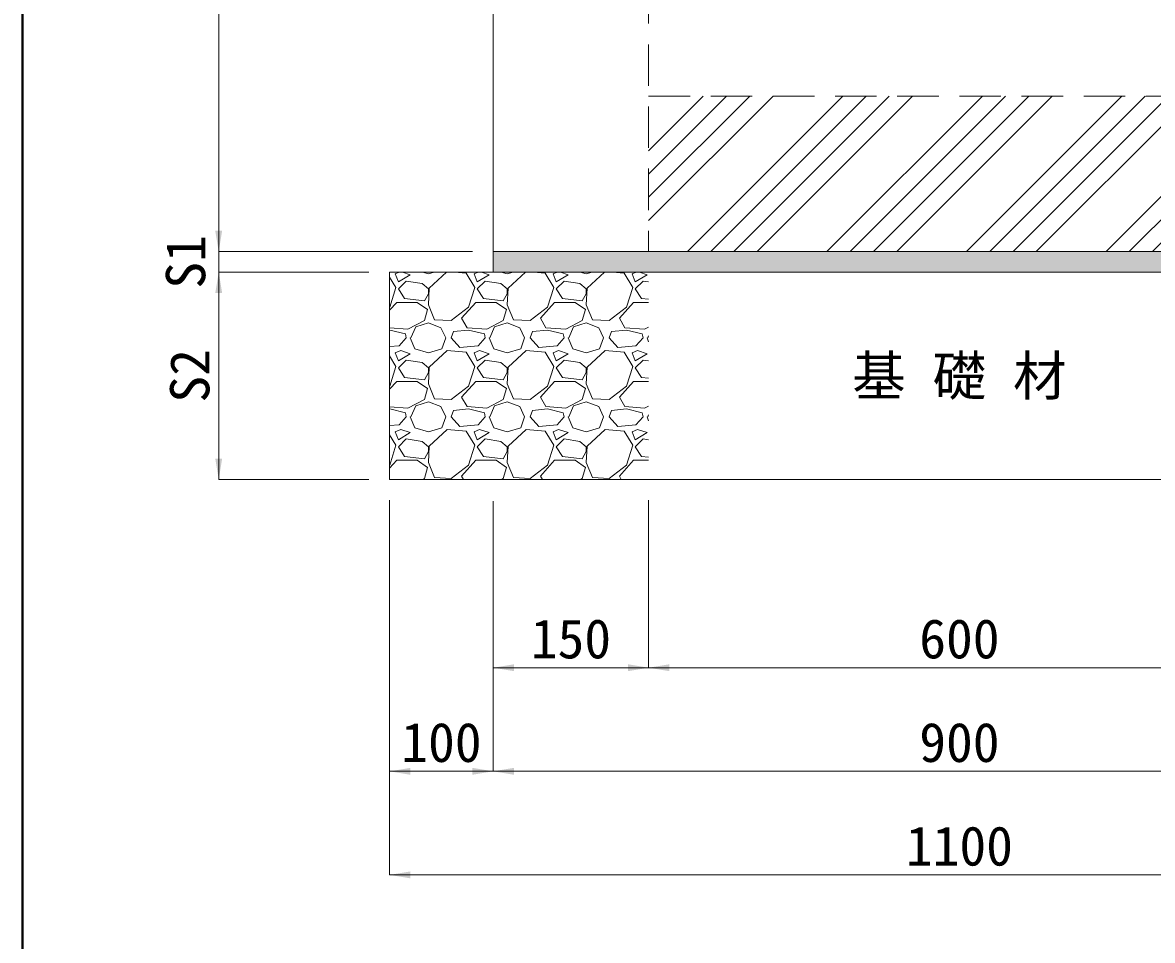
# Model space of a CAD drawing. Units: millimetres at full size. Extents: x 77366 to 106166, y -28085 to 6898.
# Drawn here: x 95666 to 96756, y -11354 to -10468 of the extents above; entities that cross this region are included whole.
import ezdxf
from ezdxf.enums import TextEntityAlignment as Align

# ---------------------------------------------------------------- set-up
doc = ezdxf.new("R2010")
doc.units = ezdxf.units.MM
doc.header["$LTSCALE"] = 50
doc.linetypes.add('USER2', pattern=[1.2, 0.8, -0.4])
for name, color, linetype, lineweight in [('ハッチング', 7, 'Continuous', 9), ('図枠', 7, 'Continuous', 5), ('基礎', 7, 'Continuous', 5), ('寸法線', 7, 'Continuous', 13), ('本体', 2, 'Continuous', 20)]:
    doc.layers.add(name, color=color, linetype=linetype, lineweight=lineweight)
doc.layers.add('モルタル', color=7, linetype='Continuous')
doc.layers.add('文字', color=7, linetype='Continuous')
doc.styles.add('ＭＳ ゴシック', font='')
doc.styles.get('ＭＳ ゴシック').set_extended_font_data('MS Gothic')

# ---------------------------------------------------------------- blocks, each defined once
blk = doc.blocks.new('filled_arrow')
at = {"color": 0, "linetype": 'Continuous', "lineweight": -2}
blk.add_solid([(7.5, 1.25), (0, 0), (7.5, -1.25)], dxfattribs=at)

msp = doc.modelspace()

# ---------------------------------------------------------------- hatches: boundary and pattern name
at = {"layer": 'ハッチング'}
h = msp.add_hatch(dxfattribs=at)
h.set_pattern_fill('USER', color=256, style=0, pattern_type=2)
h.set_pattern_definition([(45, (17029.32, -13455.69), (-67.35192, 67.35192), []), (45, (17051.77, -13455.69), (-67.35192, 67.35192), []), (45, (17074.22, -13455.69), (-67.35192, 67.35192), []), (45, (17096.68, -13455.69), (-67.35192, 67.35192), [])])
h.paths.add_polyline_path([(96270.12, -10539.22), (96270.12, -10689.22), (96870.12, -10689.22), (96870.12, -10539.22)])
at = {"layer": 'モルタル'}
msp.add_hatch(color=256, dxfattribs=at).paths.add_polyline_path([(97020.12, -10709.22), (97020.12, -10689.22), (96120.12, -10689.22), (96120.12, -10709.22)])

# ---------------------------------------------------------------- linework, layer by layer
at = {"layer": '図枠', "lineweight": 40}
msp.add_line((95665.8, -8465.36), (95665.8, -14005.36), dxfattribs=at)
at = {"layer": '基礎', "color": 3, "lineweight": 20}
for p, q in [((96020.12, -10709.22), (97120.12, -10709.22)), ((96020.12, -10709.22), (96020.12, -10909.22)), ((96020.12, -10909.22), (97120.12, -10909.22))]:
    msp.add_line(p, q, dxfattribs=at)
at = {"layer": '基礎'}
for p, q in [((96029.44, -10709.22), (96025.47, -10710.92)), ((96039.95, -10711.69), (96032.56, -10709.22)), ((96051.69, -10709.22), (96057.47, -10710.92)), ((96057.47, -10710.92), (96063.25, -10709.22)), ((96075.12, -10709.22), (96058.24, -10724.64)), ((96094.05, -10710.16), (96082.8, -10709.22)), ((96105.64, -10709.22), (96101.67, -10710.92)), ((96116.15, -10711.69), (96108.76, -10709.22)), ((96127.89, -10709.22), (96133.67, -10710.92)), ((96133.67, -10710.92), (96139.45, -10709.22)), ((96151.32, -10709.22), (96134.44, -10724.64)), ((96170.25, -10710.16), (96159, -10709.22)), ((96181.84, -10709.22), (96177.87, -10710.92)), ((96192.35, -10711.69), (96184.96, -10709.22)), ((96204.09, -10709.22), (96209.87, -10710.92)), ((96209.87, -10710.92), (96215.65, -10709.22)), ((96227.52, -10709.22), (96210.64, -10724.64)), ((96246.45, -10710.16), (96235.2, -10709.22)), ((96258.04, -10709.22), (96254.07, -10710.92)), ((96268.55, -10711.69), (96261.16, -10709.22)), ((96026.23, -10723.88), (96020.12, -10713.88)), ((96025.47, -10710.92), (96028.52, -10718.54)), ((96028.52, -10718.54), (96039.95, -10711.69)), ((96036.14, -10717.78), (96028.52, -10725.4)), ((96051.38, -10720.07), (96036.14, -10717.78)), ((96057.47, -10725.4), (96051.38, -10720.07)), ((96102.43, -10723.88), (96094.05, -10710.16)), ((96101.67, -10710.92), (96104.72, -10718.54)), ((96104.72, -10718.54), (96116.15, -10711.69)), ((96112.34, -10717.78), (96104.72, -10725.4)), ((96127.58, -10720.07), (96112.34, -10717.78)), ((96133.67, -10725.4), (96127.58, -10720.07)), ((96178.63, -10723.88), (96170.25, -10710.16)), ((96177.87, -10710.92), (96180.92, -10718.54)), ((96180.92, -10718.54), (96192.35, -10711.69)), ((96188.54, -10717.78), (96180.92, -10725.4)), ((96203.78, -10720.07), (96188.54, -10717.78)), ((96209.87, -10725.4), (96203.78, -10720.07)), ((96254.83, -10723.88), (96246.45, -10710.16)), ((96254.07, -10710.92), (96257.12, -10718.54)), ((96257.12, -10718.54), (96268.55, -10711.69)), ((96264.74, -10717.78), (96257.12, -10725.4)), ((96270.12, -10718.59), (96264.74, -10717.78)), ((96020.14, -10742.93), (96026.23, -10723.88)), ((96028.52, -10725.4), (96034.61, -10734.55)), ((96053.66, -10736.83), (96057.47, -10729.97)), ((96058.24, -10724.64), (96057.47, -10740.64)), ((96057.47, -10729.97), (96057.47, -10725.4)), ((96096.34, -10742.93), (96102.43, -10723.88)), ((96104.72, -10725.4), (96110.81, -10734.55)), ((96129.86, -10736.83), (96133.67, -10729.97)), ((96134.44, -10724.64), (96133.67, -10740.64)), ((96133.67, -10729.97), (96133.67, -10725.4)), ((96172.54, -10742.93), (96178.63, -10723.88)), ((96180.92, -10725.4), (96187.01, -10734.55)), ((96206.06, -10736.83), (96209.87, -10729.97)), ((96210.64, -10724.64), (96209.87, -10740.64)), ((96209.87, -10729.97), (96209.87, -10725.4)), ((96248.74, -10742.93), (96254.83, -10723.88)), ((96257.12, -10725.4), (96263.21, -10734.55)), ((96020.12, -10745.99), (96026.99, -10738.36)), ((96026.99, -10738.36), (96046.81, -10738.36)), ((96034.61, -10734.55), (96053.66, -10736.83)), ((96046.81, -10738.36), (96056.71, -10745.21)), ((96057.47, -10740.64), (96063.57, -10755.12)), ((96089.48, -10753.6), (96103.19, -10738.36)), ((96103.19, -10738.36), (96123.01, -10738.36)), ((96110.81, -10734.55), (96129.86, -10736.83)), ((96123.01, -10738.36), (96132.91, -10745.21)), ((96133.67, -10740.64), (96139.77, -10755.12)), ((96165.68, -10753.6), (96179.39, -10738.36)), ((96179.39, -10738.36), (96199.21, -10738.36)), ((96187.01, -10734.55), (96206.06, -10736.83)), ((96199.21, -10738.36), (96209.11, -10745.21)), ((96209.87, -10740.64), (96215.97, -10755.12)), ((96241.88, -10753.6), (96255.59, -10738.36)), ((96255.59, -10738.36), (96270.12, -10738.36)), ((96263.21, -10734.55), (96270.12, -10735.37)), ((96020.12, -10742.94), (96020.14, -10742.93)), ((96056.71, -10745.21), (96053.66, -10755.88)), ((96079.57, -10755.88), (96096.34, -10742.93)), ((96132.91, -10745.21), (96129.86, -10755.88)), ((96155.77, -10755.88), (96172.54, -10742.93)), ((96209.11, -10745.21), (96206.06, -10755.88)), ((96231.97, -10755.88), (96248.74, -10742.93)), ((96037.66, -10764.26), (96020.12, -10762.86)), ((96053.66, -10755.88), (96037.66, -10764.26)), ((96040.71, -10772.65), (96045.28, -10761.98)), ((96045.28, -10761.98), (96057.47, -10758.17)), ((96057.47, -10758.17), (96069.67, -10762.74)), ((96063.57, -10755.12), (96079.57, -10755.88)), ((96069.67, -10762.74), (96074.24, -10772.65)), ((96094.81, -10762.74), (96089.48, -10753.6)), ((96113.86, -10764.26), (96094.81, -10762.74)), ((96129.86, -10755.88), (96113.86, -10764.26)), ((96116.91, -10772.65), (96121.48, -10761.98)), ((96121.48, -10761.98), (96133.67, -10758.17)), ((96133.67, -10758.17), (96145.87, -10762.74)), ((96139.77, -10755.12), (96155.77, -10755.88)), ((96145.87, -10762.74), (96150.44, -10772.65)), ((96171.01, -10762.74), (96165.68, -10753.6)), ((96190.06, -10764.26), (96171.01, -10762.74)), ((96206.06, -10755.88), (96190.06, -10764.26)), ((96193.11, -10772.65), (96197.68, -10761.98)), ((96197.68, -10761.98), (96209.87, -10758.17)), ((96209.87, -10758.17), (96222.07, -10762.74)), ((96215.97, -10755.12), (96231.97, -10755.88)), ((96222.07, -10762.74), (96226.64, -10772.65)), ((96247.21, -10762.74), (96241.88, -10753.6)), ((96266.26, -10764.26), (96247.21, -10762.74)), ((96270.12, -10762.24), (96266.26, -10764.26)), ((96020.14, -10765.03), (96020.12, -10765.03)), ((96035.38, -10768.84), (96020.14, -10765.03)), ((96036.14, -10772.65), (96029.28, -10780.27)), ((96036.14, -10772.65), (96035.38, -10768.84)), ((96039.95, -10772.65), (96044.52, -10783.31)), ((96070.43, -10783.31), (96074.24, -10772.65)), ((96079.57, -10772.65), (96081.86, -10766.55)), ((96087.95, -10781.79), (96079.57, -10772.65)), ((96096.34, -10765.03), (96081.86, -10766.55)), ((96111.58, -10768.84), (96096.34, -10765.03)), ((96112.34, -10772.65), (96105.48, -10780.27)), ((96112.34, -10772.65), (96111.58, -10768.84)), ((96116.15, -10772.65), (96120.72, -10783.31)), ((96146.63, -10783.31), (96150.44, -10772.65)), ((96155.77, -10772.65), (96158.06, -10766.55)), ((96164.15, -10781.79), (96155.77, -10772.65)), ((96172.54, -10765.03), (96158.06, -10766.55)), ((96187.78, -10768.84), (96172.54, -10765.03)), ((96188.54, -10772.65), (96181.68, -10780.27)), ((96188.54, -10772.65), (96187.78, -10768.84)), ((96192.35, -10772.65), (96196.92, -10783.31)), ((96222.83, -10783.31), (96226.64, -10772.65)), ((96231.97, -10772.65), (96234.26, -10766.55)), ((96240.35, -10781.79), (96231.97, -10772.65)), ((96248.74, -10765.03), (96234.26, -10766.55)), ((96263.98, -10768.84), (96248.74, -10765.03)), ((96264.74, -10772.65), (96257.88, -10780.27)), ((96264.74, -10772.65), (96263.98, -10768.84)), ((96268.55, -10772.65), (96270.12, -10776.32)), ((96269.31, -10772.65), (96270.12, -10770.75)), ((96029.28, -10780.27), (96020.12, -10781.06)), ((96030.8, -10784.84), (96025.47, -10787.12)), ((96039.95, -10787.89), (96030.8, -10784.84)), ((96044.52, -10783.31), (96057.47, -10787.12)), ((96057.47, -10787.12), (96070.43, -10783.31)), ((96075.76, -10784.84), (96058.24, -10800.84)), ((96094.05, -10786.36), (96075.76, -10784.84)), ((96105.48, -10780.27), (96087.95, -10781.79)), ((96107, -10784.84), (96101.67, -10787.12)), ((96116.15, -10787.89), (96107, -10784.84)), ((96120.72, -10783.31), (96133.67, -10787.12)), ((96133.67, -10787.12), (96146.63, -10783.31)), ((96151.96, -10784.84), (96134.44, -10800.84)), ((96170.25, -10786.36), (96151.96, -10784.84)), ((96181.68, -10780.27), (96164.15, -10781.79)), ((96183.2, -10784.84), (96177.87, -10787.12)), ((96192.35, -10787.89), (96183.2, -10784.84)), ((96196.92, -10783.31), (96209.87, -10787.12)), ((96209.87, -10787.12), (96222.83, -10783.31)), ((96228.16, -10784.84), (96210.64, -10800.84)), ((96246.45, -10786.36), (96228.16, -10784.84)), ((96257.88, -10780.27), (96240.35, -10781.79)), ((96259.4, -10784.84), (96254.07, -10787.12)), ((96268.55, -10787.89), (96259.4, -10784.84)), ((96026.23, -10800.08), (96020.12, -10790.08)), ((96025.47, -10787.12), (96028.52, -10794.74)), ((96028.52, -10794.74), (96039.95, -10787.89)), ((96036.14, -10793.98), (96028.52, -10801.6)), ((96051.38, -10796.27), (96036.14, -10793.98)), ((96057.47, -10801.6), (96051.38, -10796.27)), ((96102.43, -10800.08), (96094.05, -10786.36)), ((96101.67, -10787.12), (96104.72, -10794.74)), ((96104.72, -10794.74), (96116.15, -10787.89)), ((96112.34, -10793.98), (96104.72, -10801.6)), ((96127.58, -10796.27), (96112.34, -10793.98)), ((96133.67, -10801.6), (96127.58, -10796.27)), ((96178.63, -10800.08), (96170.25, -10786.36)), ((96177.87, -10787.12), (96180.92, -10794.74)), ((96180.92, -10794.74), (96192.35, -10787.89)), ((96188.54, -10793.98), (96180.92, -10801.6)), ((96203.78, -10796.27), (96188.54, -10793.98)), ((96209.87, -10801.6), (96203.78, -10796.27)), ((96254.83, -10800.08), (96246.45, -10786.36)), ((96254.07, -10787.12), (96257.12, -10794.74)), ((96257.12, -10794.74), (96268.55, -10787.89)), ((96264.74, -10793.98), (96257.12, -10801.6)), ((96270.12, -10794.79), (96264.74, -10793.98)), ((96020.14, -10819.13), (96026.23, -10800.08)), ((96028.52, -10801.6), (96034.61, -10810.75)), ((96053.66, -10813.03), (96057.47, -10806.17)), ((96058.24, -10800.84), (96057.47, -10816.84)), ((96057.47, -10806.17), (96057.47, -10801.6)), ((96096.34, -10819.13), (96102.43, -10800.08)), ((96104.72, -10801.6), (96110.81, -10810.75)), ((96129.86, -10813.03), (96133.67, -10806.17)), ((96134.44, -10800.84), (96133.67, -10816.84)), ((96133.67, -10806.17), (96133.67, -10801.6)), ((96172.54, -10819.13), (96178.63, -10800.08)), ((96180.92, -10801.6), (96187.01, -10810.75)), ((96206.06, -10813.03), (96209.87, -10806.17)), ((96210.64, -10800.84), (96209.87, -10816.84)), ((96209.87, -10806.17), (96209.87, -10801.6)), ((96248.74, -10819.13), (96254.83, -10800.08)), ((96257.12, -10801.6), (96263.21, -10810.75)), ((96020.12, -10822.19), (96026.99, -10814.56)), ((96026.99, -10814.56), (96046.81, -10814.56)), ((96034.61, -10810.75), (96053.66, -10813.03)), ((96046.81, -10814.56), (96056.71, -10821.41)), ((96057.47, -10816.84), (96063.57, -10831.32)), ((96089.48, -10829.8), (96103.19, -10814.56)), ((96103.19, -10814.56), (96123.01, -10814.56)), ((96110.81, -10810.75), (96129.86, -10813.03)), ((96123.01, -10814.56), (96132.91, -10821.41)), ((96133.67, -10816.84), (96139.77, -10831.32)), ((96165.68, -10829.8), (96179.39, -10814.56)), ((96179.39, -10814.56), (96199.21, -10814.56)), ((96187.01, -10810.75), (96206.06, -10813.03)), ((96199.21, -10814.56), (96209.11, -10821.41)), ((96209.87, -10816.84), (96215.97, -10831.32)), ((96241.88, -10829.8), (96255.59, -10814.56)), ((96255.59, -10814.56), (96270.12, -10814.56)), ((96263.21, -10810.75), (96270.12, -10811.57)), ((96020.12, -10819.14), (96020.14, -10819.13)), ((96056.71, -10821.41), (96053.66, -10832.08)), ((96079.57, -10832.08), (96096.34, -10819.13)), ((96094.81, -10838.94), (96089.48, -10829.8)), ((96132.91, -10821.41), (96129.86, -10832.08)), ((96155.77, -10832.08), (96172.54, -10819.13)), ((96171.01, -10838.94), (96165.68, -10829.8)), ((96209.11, -10821.41), (96206.06, -10832.08)), ((96231.97, -10832.08), (96248.74, -10819.13)), ((96247.21, -10838.94), (96241.88, -10829.8)), ((96037.66, -10840.46), (96020.12, -10839.06)), ((96053.66, -10832.08), (96037.66, -10840.46)), ((96040.71, -10848.85), (96045.28, -10838.18)), ((96045.28, -10838.18), (96057.47, -10834.37)), ((96057.47, -10834.37), (96069.67, -10838.94)), ((96063.57, -10831.32), (96079.57, -10832.08)), ((96069.67, -10838.94), (96074.24, -10848.85)), ((96113.86, -10840.46), (96094.81, -10838.94)), ((96129.86, -10832.08), (96113.86, -10840.46)), ((96116.91, -10848.85), (96121.48, -10838.18)), ((96121.48, -10838.18), (96133.67, -10834.37)), ((96133.67, -10834.37), (96145.87, -10838.94)), ((96139.77, -10831.32), (96155.77, -10832.08)), ((96145.87, -10838.94), (96150.44, -10848.85)), ((96190.06, -10840.46), (96171.01, -10838.94)), ((96206.06, -10832.08), (96190.06, -10840.46)), ((96193.11, -10848.85), (96197.68, -10838.18)), ((96197.68, -10838.18), (96209.87, -10834.37)), ((96209.87, -10834.37), (96222.07, -10838.94)), ((96215.97, -10831.32), (96231.97, -10832.08)), ((96222.07, -10838.94), (96226.64, -10848.85)), ((96266.26, -10840.46), (96247.21, -10838.94)), ((96270.12, -10838.44), (96266.26, -10840.46)), ((96020.14, -10841.23), (96020.12, -10841.23)), ((96035.38, -10845.04), (96020.14, -10841.23)), ((96036.14, -10848.85), (96029.28, -10856.47)), ((96036.14, -10848.85), (96035.38, -10845.04)), ((96039.95, -10848.85), (96044.52, -10859.51)), ((96070.43, -10859.51), (96074.24, -10848.85)), ((96079.57, -10848.85), (96081.86, -10842.75)), ((96087.95, -10857.99), (96079.57, -10848.85)), ((96096.34, -10841.23), (96081.86, -10842.75)), ((96111.58, -10845.04), (96096.34, -10841.23)), ((96112.34, -10848.85), (96105.48, -10856.47)), ((96112.34, -10848.85), (96111.58, -10845.04)), ((96116.15, -10848.85), (96120.72, -10859.51)), ((96146.63, -10859.51), (96150.44, -10848.85)), ((96155.77, -10848.85), (96158.06, -10842.75)), ((96164.15, -10857.99), (96155.77, -10848.85)), ((96172.54, -10841.23), (96158.06, -10842.75)), ((96187.78, -10845.04), (96172.54, -10841.23)), ((96188.54, -10848.85), (96181.68, -10856.47)), ((96188.54, -10848.85), (96187.78, -10845.04)), ((96192.35, -10848.85), (96196.92, -10859.51)), ((96222.83, -10859.51), (96226.64, -10848.85)), ((96231.97, -10848.85), (96234.26, -10842.75)), ((96240.35, -10857.99), (96231.97, -10848.85)), ((96248.74, -10841.23), (96234.26, -10842.75)), ((96263.98, -10845.04), (96248.74, -10841.23)), ((96264.74, -10848.85), (96257.88, -10856.47)), ((96264.74, -10848.85), (96263.98, -10845.04)), ((96268.55, -10848.85), (96270.12, -10852.52)), ((96269.31, -10848.85), (96270.12, -10846.95)), ((96029.28, -10856.47), (96020.12, -10857.26)), ((96030.8, -10861.04), (96025.47, -10863.32)), ((96039.95, -10864.09), (96030.8, -10861.04)), ((96044.52, -10859.51), (96057.47, -10863.32)), ((96057.47, -10863.32), (96070.43, -10859.51)), ((96075.76, -10861.04), (96058.24, -10877.04)), ((96094.05, -10862.56), (96075.76, -10861.04)), ((96105.48, -10856.47), (96087.95, -10857.99)), ((96102.43, -10876.28), (96094.05, -10862.56)), ((96107, -10861.04), (96101.67, -10863.32)), ((96116.15, -10864.09), (96107, -10861.04)), ((96120.72, -10859.51), (96133.67, -10863.32)), ((96133.67, -10863.32), (96146.63, -10859.51)), ((96151.96, -10861.04), (96134.44, -10877.04)), ((96170.25, -10862.56), (96151.96, -10861.04)), ((96181.68, -10856.47), (96164.15, -10857.99)), ((96178.63, -10876.28), (96170.25, -10862.56)), ((96183.2, -10861.04), (96177.87, -10863.32)), ((96192.35, -10864.09), (96183.2, -10861.04)), ((96196.92, -10859.51), (96209.87, -10863.32)), ((96209.87, -10863.32), (96222.83, -10859.51)), ((96228.16, -10861.04), (96210.64, -10877.04)), ((96246.45, -10862.56), (96228.16, -10861.04)), ((96257.88, -10856.47), (96240.35, -10857.99)), ((96254.83, -10876.28), (96246.45, -10862.56)), ((96259.4, -10861.04), (96254.07, -10863.32)), ((96268.55, -10864.09), (96259.4, -10861.04)), ((96026.23, -10876.28), (96020.12, -10866.28)), ((96025.47, -10863.32), (96028.52, -10870.94)), ((96028.52, -10870.94), (96039.95, -10864.09)), ((96036.14, -10870.18), (96028.52, -10877.8)), ((96051.38, -10872.47), (96036.14, -10870.18)), ((96057.47, -10877.8), (96051.38, -10872.47)), ((96101.67, -10863.32), (96104.72, -10870.94)), ((96104.72, -10870.94), (96116.15, -10864.09)), ((96112.34, -10870.18), (96104.72, -10877.8)), ((96127.58, -10872.47), (96112.34, -10870.18)), ((96133.67, -10877.8), (96127.58, -10872.47)), ((96177.87, -10863.32), (96180.92, -10870.94)), ((96180.92, -10870.94), (96192.35, -10864.09)), ((96188.54, -10870.18), (96180.92, -10877.8)), ((96203.78, -10872.47), (96188.54, -10870.18)), ((96209.87, -10877.8), (96203.78, -10872.47)), ((96254.07, -10863.32), (96257.12, -10870.94)), ((96257.12, -10870.94), (96268.55, -10864.09)), ((96264.74, -10870.18), (96257.12, -10877.8)), ((96270.12, -10870.99), (96264.74, -10870.18)), ((96020.14, -10895.33), (96026.23, -10876.28)), ((96028.52, -10877.8), (96034.61, -10886.95)), ((96053.66, -10889.23), (96057.47, -10882.37)), ((96058.24, -10877.04), (96057.47, -10893.04)), ((96057.47, -10882.37), (96057.47, -10877.8)), ((96096.34, -10895.33), (96102.43, -10876.28)), ((96104.72, -10877.8), (96110.81, -10886.95)), ((96129.86, -10889.23), (96133.67, -10882.37)), ((96134.44, -10877.04), (96133.67, -10893.04)), ((96133.67, -10882.37), (96133.67, -10877.8)), ((96172.54, -10895.33), (96178.63, -10876.28)), ((96180.92, -10877.8), (96187.01, -10886.95)), ((96206.06, -10889.23), (96209.87, -10882.37)), ((96210.64, -10877.04), (96209.87, -10893.04)), ((96209.87, -10882.37), (96209.87, -10877.8)), ((96248.74, -10895.33), (96254.83, -10876.28)), ((96257.12, -10877.8), (96263.21, -10886.95)), ((96020.12, -10898.39), (96026.99, -10890.76)), ((96026.99, -10890.76), (96046.81, -10890.76)), ((96034.61, -10886.95), (96053.66, -10889.23)), ((96046.81, -10890.76), (96056.71, -10897.61)), ((96057.47, -10893.04), (96063.57, -10907.52)), ((96089.48, -10906), (96103.19, -10890.76)), ((96103.19, -10890.76), (96123.01, -10890.76)), ((96110.81, -10886.95), (96129.86, -10889.23)), ((96123.01, -10890.76), (96132.91, -10897.61)), ((96133.67, -10893.04), (96139.77, -10907.52)), ((96165.68, -10906), (96179.39, -10890.76)), ((96179.39, -10890.76), (96199.21, -10890.76)), ((96187.01, -10886.95), (96206.06, -10889.23)), ((96199.21, -10890.76), (96209.11, -10897.61)), ((96209.87, -10893.04), (96215.97, -10907.52)), ((96241.88, -10906), (96255.59, -10890.76)), ((96255.59, -10890.76), (96270.12, -10890.76)), ((96263.21, -10886.95), (96270.12, -10887.77)), ((96020.12, -10895.34), (96020.14, -10895.33)), ((96056.71, -10897.61), (96053.66, -10908.28)), ((96079.57, -10908.28), (96096.34, -10895.33)), ((96091.36, -10909.22), (96089.48, -10906)), ((96132.91, -10897.61), (96129.86, -10908.28)), ((96155.77, -10908.28), (96172.54, -10895.33)), ((96167.56, -10909.22), (96165.68, -10906)), ((96209.11, -10897.61), (96206.06, -10908.28)), ((96231.97, -10908.28), (96248.74, -10895.33)), ((96243.76, -10909.22), (96241.88, -10906)), ((96053.66, -10908.28), (96051.86, -10909.22)), ((96063.57, -10907.52), (96079.57, -10908.28)), ((96129.86, -10908.28), (96128.06, -10909.22)), ((96139.77, -10907.52), (96155.77, -10908.28)), ((96206.06, -10908.28), (96204.26, -10909.22)), ((96215.97, -10907.52), (96231.97, -10908.28))]:
    msp.add_line(p, q, dxfattribs=at)
at = {"layer": '寸法線'}
for p, q in [((95855.12, -10689.22), (95855.12, -9589.22)), ((95855.12, -10649.22), (95855.12, -10749.22)), ((96100.12, -10689.22), (95855.12, -10689.22)), ((96100.12, -10689.22), (95855.12, -10689.22)), ((96000.12, -10709.22), (95855.12, -10709.22)), ((95855.12, -10709.22), (95855.12, -10909.22)), ((96000.12, -10709.22), (95855.12, -10709.22)), ((96000.12, -10909.22), (95855.12, -10909.22)), ((96020.12, -10929.22), (96020.12, -11191.01)), ((96020.12, -10929.22), (96020.12, -11291.01)), ((96120.12, -10930.12), (96120.12, -11091.01)), ((96120.12, -10930.12), (96120.12, -11191.01)), ((96120.12, -10930.12), (96120.12, -11191.01)), ((96270.12, -10929.22), (96270.12, -11091.01)), ((96270.12, -10929.22), (96270.12, -11091.01)), ((96120.12, -11091.01), (96270.12, -11091.01)), ((96270.12, -11091.01), (96870.12, -11091.01)), ((96120.12, -11191.01), (96020.12, -11191.01)), ((96120.12, -11191.01), (97020.12, -11191.01)), ((96020.12, -11291.01), (97120.12, -11291.01))]:
    msp.add_line(p, q, dxfattribs=at)
at = {"layer": '本体'}
for p, q in [((96120.12, -9595.22), (96120.12, -10689.22)), ((96120.12, -10689.22), (97020.12, -10689.22)), ((96120.12, -10689.22), (96120.12, -10709.22)), ((96120.12, -10709.22), (97020.12, -10709.22))]:
    msp.add_line(p, q, dxfattribs=at)
at = {"layer": '本体', "linetype": 'USER2', "lineweight": 9}
for p, q in [((96270.12, -9589.22), (96270.12, -10689.22)), ((96270.12, -10539.22), (96870.12, -10539.22)), ((96120.12, -10689.22), (97020.12, -10689.22))]:
    msp.add_line(p, q, dxfattribs=at)

# ---------------------------------------------------------------- block references
at = {"layer": '寸法線', "xscale": 2.67, "yscale": 2.67}
for p, rotation in [((95855.12, -10689.22), 90), ((95855.12, -10689.22), 90), ((95855.12, -10709.22), 270), ((95855.12, -10709.22), 270), ((95855.12, -10909.22), 90), ((96270.12, -11091.01), 180), ((96120.12, -11191.01), 180)]:
    msp.add_blockref('filled_arrow', p, dxfattribs=dict(at, rotation=rotation))
for p in [(96120.12, -11091.01), (96270.12, -11091.01), (96020.12, -11191.01), (96120.12, -11191.01), (96020.12, -11291.01)]:
    msp.add_blockref('filled_arrow', p, dxfattribs=at)

# ---------------------------------------------------------------- texts
at = {"layer": '寸法線', "style": 'ＭＳ ゴシック'}
for s, p in [('S1', (95823.12, -10699.22)), ('S2', (95827.12, -10809.22))]:
    msp.add_text(s, height=37.98, rotation=90, dxfattribs=at).set_placement(p, align=Align.MIDDLE_CENTER)
for s, p in [('150', (96195.12, -11063.01)), ('600', (96570.12, -11063.01)), ('100', (96070.12, -11163.01)), ('900', (96570.12, -11163.01)), ('1100', (96570.12, -11263.01))]:
    msp.add_text(s, height=37.98, dxfattribs=at).set_placement(p, align=Align.MIDDLE_CENTER)
at = {"layer": '文字', "style": 'ＭＳ ゴシック'}
msp.add_text('基 礎 材', height=37.98, dxfattribs=at).set_placement((96570.12, -10809.22), align=Align.MIDDLE_CENTER)

doc.saveas('drawing.dxf')
